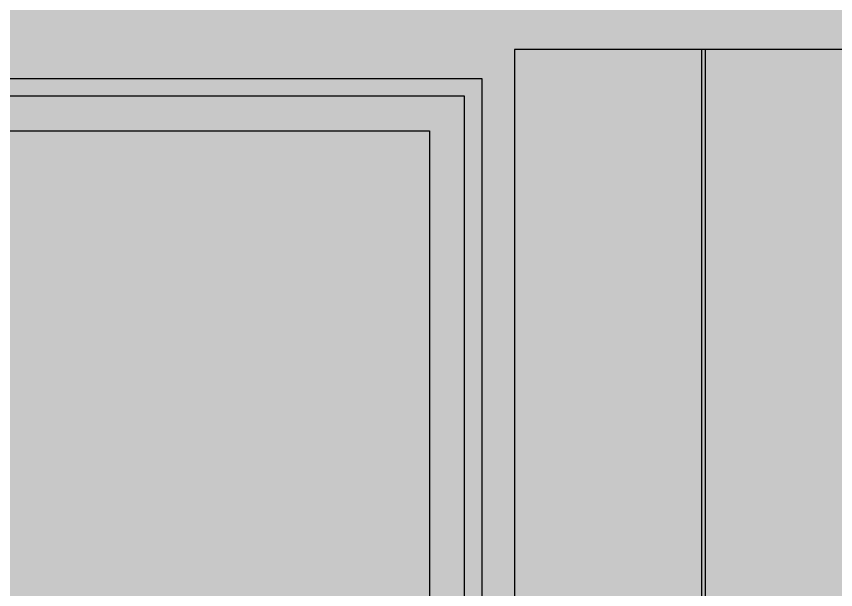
# Model space of a CAD drawing. Header units: millimetres. Extents: x -419 to 20046, y -14642 to 2638.
# Drawn here: x 9851.2 to 9912.8, y -661 to -618 of the extents above; entities that cross this region are included whole.
import ezdxf

# ---------------------------------------------------------------- set-up
doc = ezdxf.new("R2010")
doc.units = ezdxf.units.MM
doc.layers.add('PDF6_A$$$FLOOR$$$FURNITURE.3D', color=7, linetype='Continuous', true_color=0xffffff)
doc.layers.add('PDF6_A$$$WALL$$$EXTERIOR.3D', color=7, linetype='Continuous', true_color=0x757575)

msp = doc.modelspace()

# ---------------------------------------------------------------- hatches: boundary and pattern name
at = {"layer": 'PDF6_A$$$FLOOR$$$FURNITURE.3D', "transparency": 33554559}
for points in [[(9902.765, -620.45), (9888.675, -620.45), (9888.675, -679.6), (9888.776, -679.595), (9889.463, -679.615), (9890.239, -679.658), (9890.625, -679.681), (9891.192, -679.701), (9892.248, -679.721), (9893.404, -679.736), (9894.588, -679.744), (9895.727, -679.749), (9896.75, -679.751), (9897.667, -679.711), (9898.494, -679.593), (9899.189, -679.371), (9899.895, -678.935), (9900.54, -678.353), (9901.104, -677.657), (9901.558, -676.899), (9901.838, -676.226), (9902.1, -675.301), (9902.314, -674.213), (9902.508, -672.913), (9902.709, -671.353), (9902.765, -670.95)], [(9902.765, -670.953), (9902.944, -669.673), (9903.029, -669.204), (9903.029, -620.45), (9902.765, -620.45)], [(9903.029, -681.228), (9903.029, -684.879), (9906.444, -696.626), (9920.675, -696.626), (9920.675, -620.45), (9903.029, -620.45), (9903.029, -669.204), (9903.241, -668.007), (9903.627, -666.493), (9904.128, -665.271), (9904.685, -664.321), (9904.854, -664.112), (9905.29, -663.565), (9905.678, -663.207), (9905.972, -662.963), (9906.242, -662.746), (9906.663, -662.459), (9907.041, -662.252), (9907.336, -662.113), (9907.512, -662.028), (9907.57, -662.003), (9907.754, -661.955), (9907.812, -662.164), (9907.726, -662.62), (9907.492, -663.313), (9907.159, -664.243), (9906.789, -665.409), (9906.433, -666.818), (9906.154, -668.466), (9905.93, -670.227), (9905.746, -671.978), (9905.592, -673.593), (9905.446, -674.946), (9905.279, -676.113), (9905.063, -677.171), (9904.76, -678.199), (9904.342, -679.275), (9903.773, -680.316)]]:
    msp.add_hatch(color=256, dxfattribs=at).paths.add_polyline_path(points)
at = {"layer": 'PDF6_A$$$WALL$$$EXTERIOR.3D', "true_color": 0xffffff, "transparency": 33554559}
for points in [[(9656.675, -701.325), (9768.511, -701.325), (9769.562, -696.076), (9765.888, -696.076), (9765.888, -670.879), (9765.991, -670.63), (9686.379, -670.63), (9686.379, -622.63), (9766.379, -622.63), (9766.379, -670.061), (9766.936, -669.829), (9790.603, -669.829), (9792.647, -658.236), (9798.85, -659.329), (9806.223, -659.329), (9806.223, -622.63), (9886.223, -622.63), (9886.223, -669.325), (9888.675, -669.325), (9888.675, -620.45), (9920.675, -620.45), (9920.675, -622.63), (9926.009, -622.63), (9926.009, -593.8), (9930.786, -593.8), (9930.786, -621.035), (9932.885, -621.035), (9942.102, -608.437), (9942.102, -593.074), (9956.802, -593.074), (9956.802, -608.437), (9966.019, -621.035), (9968.118, -621.035), (9968.118, -593.8), (10022.009, -593.8), (10022.009, -623.134), (10000.115, -623.134), (10000.115, -654.63), (10000.539, -654.63), (10000.539, -654.368), (10022.009, -654.368), (10022.009, -654.63), (10022.009, -701.325), (10022.019, -701.325), (10022.019, -592.525), (9656.675, -592.525)], [(9806.223, -622.63), (9806.223, -625.255), (9807.536, -625.255), (9807.536, -623.943), (9884.91, -623.943), (9884.91, -625.255), (9886.223, -625.255), (9886.223, -622.63)], [(9807.536, -626.568), (9810.159, -626.568), (9882.285, -626.568), (9884.91, -626.568), (9884.91, -623.943), (9807.536, -623.943)], [(9882.285, -626.568), (9810.159, -626.568), (9810.159, -666.694), (9828.217, -666.694), (9827.895, -665.409), (9827.524, -664.243), (9827.192, -663.313), (9826.958, -662.62), (9826.872, -662.164), (9826.927, -661.955), (9827.114, -662.003), (9827.172, -662.028), (9827.348, -662.113), (9827.643, -662.252), (9828.018, -662.459), (9828.442, -662.746), (9828.711, -662.963), (9829.006, -663.207), (9829.394, -663.565), (9829.83, -664.112), (9829.999, -664.321), (9829.999, -664.321), (9830.556, -665.271), (9831.057, -666.493), (9831.107, -666.694), (9860.336, -666.694), (9860.371, -666.604), (9860.832, -665.371), (9861.223, -664.409), (9861.591, -663.683), (9861.994, -663.141), (9862.488, -662.731), (9863.113, -662.428), (9863.906, -662.212), (9864.884, -662.071), (9866.063, -661.985), (9867.341, -661.955), (9868.621, -661.985), (9869.8, -662.071), (9870.777, -662.212), (9871.571, -662.428), (9872.196, -662.731), (9872.69, -663.141), (9873.093, -663.683), (9873.458, -664.409), (9873.849, -665.371), (9874.313, -666.604), (9874.345, -666.694), (9882.285, -666.694)]]:
    msp.add_hatch(color=7, dxfattribs=at).paths.add_polyline_path(points)

# ---------------------------------------------------------------- linework, layer by layer
at = {"layer": 'PDF6_A$$$FLOOR$$$FURNITURE.3D', "color": 9, "lineweight": 25, "true_color": 0xc8c8c8}
for points in [[(9902.765, -670.95), (9902.765, -620.45), (9888.675, -620.45), (9888.675, -669.325)], [(9968.539, -696.626), (9920.675, -696.626), (9920.675, -620.45), (9903.029, -620.45), (9902.765, -620.45)], [(9903.029, -669.204), (9903.029, -620.45)]]:
    msp.add_lwpolyline(points, dxfattribs=at)
at = {"layer": 'PDF6_A$$$WALL$$$EXTERIOR.3D', "color": 9, "lineweight": 25, "true_color": 0xc8c8c8}
for points in [[(9806.223, -659.329), (9806.223, -622.63), (9886.223, -622.63), (9886.223, -669.325)], [(9828.638, -669.317), (9807.536, -669.317), (9807.536, -668.004), (9807.536, -625.255), (9807.536, -623.943), (9884.91, -623.943), (9884.91, -625.255), (9884.91, -668.004), (9884.91, -669.317), (9875.348, -669.317)], [(9828.217, -666.694), (9810.159, -666.694), (9810.159, -626.568), (9882.285, -626.568), (9882.285, -666.694), (9874.345, -666.694)]]:
    msp.add_lwpolyline(points, dxfattribs=at)
at = {"layer": 'PDF6_A$$$WALL$$$EXTERIOR.3D', "color": 7, "lineweight": 0, "true_color": 0xffffff, "transparency": 33554559}
for points in [[(9884.91, -625.255), (9884.91, -668.004), (9886.223, -625.255), (9886.223, -668.004)], [(9882.285, -666.694), (9884.91, -666.694), (9882.285, -626.568), (9884.91, -626.568)]]:
    msp.add_solid(points, dxfattribs=at)

doc.saveas('drawing.dxf')
